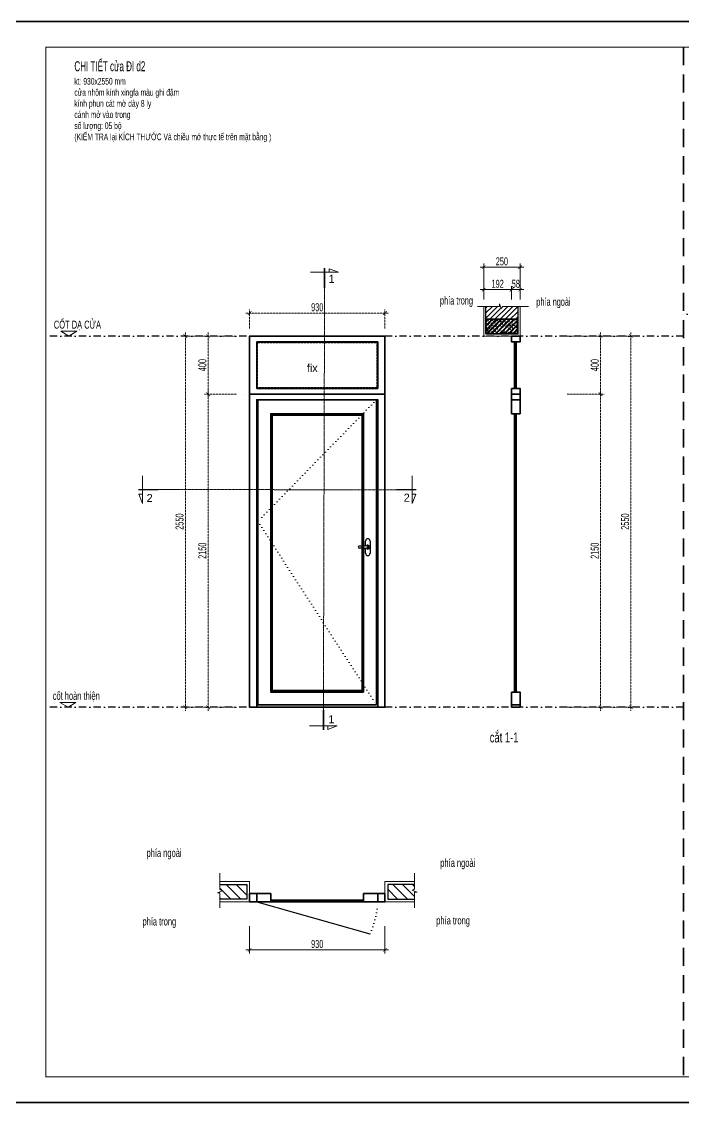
# Model space of a CAD drawing. Header units: inches. Extents: x 274208 to 641690, y -81912 to 129129.
# Drawn here: x 507138 to 511687, y 19702 to 27127 of the extents above; entities that cross this region are included whole.
import ezdxf

# ---------------------------------------------------------------- set-up
doc = ezdxf.new("R2010")
doc.units = ezdxf.units.IN
doc.header["$MEASUREMENT"] = 0
doc.header["$PDMODE"] = 3
for name, pattern in [('ACAD_ISO03W100', [30, 12, -18]), ('DASHDOT', [1, 0.5, -0.25, 0, -0.25]), ('DOT', [0.25, 0, -0.25]), ('HIDDEN', [0.375, 0.25, -0.125])]:
    doc.linetypes.add(name, pattern=pattern)
for name, color, linetype, lineweight in [('01.Cut', 255, 'Continuous', 35), ('03.Manh', 251, 'Continuous', 13), ('04.Khuat', 250, 'HIDDEN', 18), ('05.Text', 253, 'Continuous', 18), ('06.betong', 2, 'Continuous', 35), ('08.Dim', 156, 'Continuous', 15), ('09.Hatch', 250, 'Continuous', 5), ('10.Text', 254, 'Continuous', 18), ('11.Khung bo', 32, 'Continuous', 50), ('12.Khung', 36, 'Continuous', 25), ('CA.cat 30', 30, 'Continuous', 35), ('CA.thay 145', 145, 'Continuous', 18), ('CCA - TUONG', 7, 'Continuous', 35), ('Kinh', 5, 'Continuous', 35), ('nep', 9, 'Continuous', 15), ('wall', 4, 'Continuous', 9)]:
    doc.layers.add(name, color=color, linetype=linetype, lineweight=lineweight)
doc.layers.add('Tpl_Bound', color=1, linetype='Continuous', plot=False)
doc.layers.add('TRUC', color=250, linetype='DASHDOT')
doc.styles.add('TT5_Text Dim', font='hoatbif.shx', dxfattribs={"width": 0.6})
doc.styles.add('VnAvantH', font='')
doc.styles.get('VnAvantH').set_extended_font_data('.VnAvantH')
doc.dimstyles.new('TT5_Dim 1-25', dxfattribs={"dimscale": 25, "dimtxt": 2.2, "dimasz": 1, "dimexe": 1, "dimexo": 0, "dimgap": 0.5, "dimtad": 1, "dimdec": 0, "dimzin": 0, "dimdsep": 46, "dimtxsty": 'TT5_Text Dim', "dimblk": 'ARCHTICK', "dimcen": 0, "dimdle": 1, "dimclrd": 256, "dimclre": 256, "dimclrt": 1, "dimadec": 0, "dimazin": 0, "dimtfac": 0.015, "dimtdec": 0, "dimtix": 1, "dimtmove": 2, "dimatfit": 3, "dimldrblk": 'DOT', "dimfxl": 1, "dimtolj": 1, "dimtzin": 0, "dimlwd": -1, "dimlwe": -1, "dimarcsym": 1})

# ---------------------------------------------------------------- blocks, each defined once
blk = doc.blocks.new('100')
at = {"layer": '11.Khung bo', "const_width": 26.7}
blk.add_lwpolyline([(1860913, -945240), (1860913, -916940), (1896063, -916940), (1896063, -945240)], close=True, dxfattribs=at)
at = {"layer": '12.Khung', "color": 1}
blk.add_lwpolyline([(1901579, -945940), (1901579, -916240), (1859580, -916240), (1859580, -945940)], close=True, dxfattribs=at)
blk = doc.blocks.new('_ARCHTICK')
at = {"color": 0, "linetype": 'ByBlock', "const_width": 0.15}
blk.add_lwpolyline([(-0.5, -0.5), (0.5, 0.5)], dxfattribs=at)
blk = doc.blocks.new('*D917')
at = {"layer": '08.Dim', "transparency": 16777216}
for p, q in [((510289.3, 25285.8), (510531.3, 25285.8)), ((510314.3, 25218.4), (510314.3, 25310.8)), ((510506.3, 25218.4), (510506.3, 25310.8))]:
    blk.add_line(p, q, dxfattribs=at)
at = {"layer": 'Defpoints', "color": 0, "transparency": 16777216}
for p in [(510506.3, 25285.8), (510314.3, 25218.4), (510506.3, 25218.4)]:
    blk.add_point(p, dxfattribs=at)
at = {"layer": '08.Dim', "transparency": 16777216, "xscale": 25, "yscale": 25, "zscale": 25, "rotation": 180}
blk.add_blockref('_ARCHTICK', (510314.3, 25285.8), dxfattribs=at)
at = {"layer": '08.Dim', "transparency": 16777216, "xscale": 25, "yscale": 25, "zscale": 25}
blk.add_blockref('_ARCHTICK', (510506.3, 25285.8), dxfattribs=at)
at = {"layer": '08.Dim', "color": 1, "transparency": 16777216, "insert": (510410.3, 25325.8), "char_height": 55, "attachment_point": 5, "style": 'TT5_Text Dim'}
blk.add_mtext('\\A1;192', dxfattribs=at)
blk = doc.blocks.new('_DOT')
at = {"color": 1, "linetype": 'ByBlock'}
blk.add_line((-0.5, 0), (-1, 0), dxfattribs=at)
at = {"color": 1, "linetype": 'ByBlock', "const_width": 0.5}
blk.add_lwpolyline([(-0.25, 0, 1), (0.25, 0, 1)], format="xyb", close=True, dxfattribs=at)
blk = doc.blocks.new('*D918')
at = {"layer": '08.Dim', "transparency": 16777216}
for p, q in [((510506.3, 25285.8), (510481.3, 25285.8)), ((510506.3, 25218.4), (510506.3, 25310.8)), ((510506.3, 25285.8), (510564.3, 25285.8)), ((510564.3, 25218.4), (510564.3, 25310.8)), ((510564.3, 25285.8), (510589.3, 25285.8))]:
    blk.add_line(p, q, dxfattribs=at)
at = {"layer": 'Defpoints', "color": 0, "transparency": 16777216}
for p in [(510564.3, 25285.8), (510506.3, 25218.4), (510564.3, 25218.4)]:
    blk.add_point(p, dxfattribs=at)
at = {"layer": '08.Dim', "transparency": 16777216, "xscale": 25, "yscale": 25, "zscale": 25}
blk.add_blockref('_ARCHTICK', (510506.3, 25285.8), dxfattribs=at)
at = {"layer": '08.Dim', "transparency": 16777216, "xscale": 25, "yscale": 25, "zscale": 25, "rotation": 180}
blk.add_blockref('_ARCHTICK', (510564.3, 25285.8), dxfattribs=at)
at = {"layer": '08.Dim', "color": 1, "transparency": 16777216, "insert": (510535.3, 25325.8), "char_height": 55, "attachment_point": 5, "style": 'TT5_Text Dim'}
blk.add_mtext('\\A1;58', dxfattribs=at)
blk = doc.blocks.new('*D919')
at = {"layer": '08.Dim', "transparency": 16777216}
for p, q in [((510289.3, 25439.8), (510589.3, 25439.8)), ((510314.3, 25218.4), (510314.3, 25464.8)), ((510564.3, 25218.4), (510564.3, 25464.8))]:
    blk.add_line(p, q, dxfattribs=at)
at = {"layer": 'Defpoints', "color": 0, "transparency": 16777216}
for p in [(510564.3, 25439.8), (510314.3, 25218.4), (510564.3, 25218.4)]:
    blk.add_point(p, dxfattribs=at)
at = {"layer": '08.Dim', "transparency": 16777216, "xscale": 25, "yscale": 25, "zscale": 25, "rotation": 180}
blk.add_blockref('_ARCHTICK', (510314.3, 25439.8), dxfattribs=at)
at = {"layer": '08.Dim', "transparency": 16777216, "xscale": 25, "yscale": 25, "zscale": 25}
blk.add_blockref('_ARCHTICK', (510564.3, 25439.8), dxfattribs=at)
at = {"layer": '08.Dim', "color": 1, "transparency": 16777216, "insert": (510439.3, 25479.8), "char_height": 55, "attachment_point": 5, "style": 'TT5_Text Dim'}
blk.add_mtext('\\A1;250', dxfattribs=at)
blk = doc.blocks.new('vet cat')
at = {"layer": 'CA.cat 30', "const_width": 50}
blk.add_lwpolyline([(-82592, -188552), (-81976, -188552)], dxfattribs=at)
at = {"layer": 'CA.thay 145'}
blk.add_line((-82574, -188411), (-82469, -188411), dxfattribs=at)
blk.add_lwpolyline([(-82469, -188983), (-82469, -188122), (-82574, -188411)], dxfattribs=at)
blk = doc.blocks.new('*D920')
at = {"layer": '08.Dim', "linetype": 'HIDDEN', "transparency": 16777216}
for p, q in [((508618, 24967.3), (508396.2, 24967.3)), ((508421.2, 24992.3), (508421.2, 24542.3)), ((508618, 24567.3), (508396.2, 24567.3))]:
    blk.add_line(p, q, dxfattribs=at)
at = {"layer": 'Defpoints', "color": 0, "linetype": 'HIDDEN', "transparency": 16777216}
for p in [(508618, 24967.3), (508421.2, 24567.3), (508618, 24567.3)]:
    blk.add_point(p, dxfattribs=at)
at = {"layer": '08.Dim', "linetype": 'HIDDEN', "transparency": 16777216, "xscale": 25, "yscale": 25, "zscale": 25}
for p, rotation in [((508421.2, 24967.3), 90), ((508421.2, 24567.3), 270)]:
    blk.add_blockref('_ARCHTICK', p, dxfattribs=dict(at, rotation=rotation))
at = {"layer": '08.Dim', "color": 1, "linetype": 'HIDDEN', "transparency": 16777216, "insert": (508381.2, 24767.3), "char_height": 55, "attachment_point": 5, "rotation": 90, "style": 'TT5_Text Dim'}
blk.add_mtext('\\A1;400', dxfattribs=at)
blk = doc.blocks.new('*D921')
at = {"layer": '08.Dim', "linetype": 'HIDDEN', "transparency": 16777216}
for p, q in [((508421.2, 24592.3), (508421.2, 22392.3)), ((508618, 24567.3), (508396.2, 24567.3)), ((508618, 22417.3), (508396.2, 22417.3))]:
    blk.add_line(p, q, dxfattribs=at)
at = {"layer": 'Defpoints', "color": 0, "linetype": 'HIDDEN', "transparency": 16777216}
for p in [(508618, 24567.3), (508421.2, 22417.3), (508618, 22417.3)]:
    blk.add_point(p, dxfattribs=at)
at = {"layer": '08.Dim', "linetype": 'HIDDEN', "transparency": 16777216, "xscale": 25, "yscale": 25, "zscale": 25}
for p, rotation in [((508421.2, 24567.3), 90), ((508421.2, 22417.3), 270)]:
    blk.add_blockref('_ARCHTICK', p, dxfattribs=dict(at, rotation=rotation))
at = {"layer": '08.Dim', "color": 1, "linetype": 'HIDDEN', "transparency": 16777216, "insert": (508381.2, 23492.3), "char_height": 55, "attachment_point": 5, "rotation": 90, "style": 'TT5_Text Dim'}
blk.add_mtext('\\A1;2150', dxfattribs=at)
blk = doc.blocks.new('*D922')
at = {"layer": '08.Dim', "linetype": 'HIDDEN', "transparency": 16777216}
for p, q in [((508618, 24967.3), (508239.2, 24967.3)), ((508264.2, 24992.3), (508264.2, 22392.3)), ((508618, 22417.3), (508239.2, 22417.3))]:
    blk.add_line(p, q, dxfattribs=at)
at = {"layer": 'Defpoints', "color": 0, "linetype": 'HIDDEN', "transparency": 16777216}
for p in [(508618, 24967.3), (508264.2, 22417.3), (508618, 22417.3)]:
    blk.add_point(p, dxfattribs=at)
at = {"layer": '08.Dim', "linetype": 'HIDDEN', "transparency": 16777216, "xscale": 25, "yscale": 25, "zscale": 25}
for p, rotation in [((508264.2, 24967.3), 90), ((508264.2, 22417.3), 270)]:
    blk.add_blockref('_ARCHTICK', p, dxfattribs=dict(at, rotation=rotation))
at = {"layer": '08.Dim', "color": 1, "linetype": 'HIDDEN', "transparency": 16777216, "insert": (508224.2, 23692.3), "char_height": 55, "attachment_point": 5, "rotation": 90, "style": 'TT5_Text Dim'}
blk.add_mtext('\\A1;2550', dxfattribs=at)
blk = doc.blocks.new('*D923')
at = {"layer": '08.Dim', "linetype": 'HIDDEN', "transparency": 16777216}
for p, q in [((510887.3, 24967.3), (511142.9, 24967.3)), ((511117.9, 24992.3), (511117.9, 24542.2)), ((510887.3, 24567.2), (511142.9, 24567.2))]:
    blk.add_line(p, q, dxfattribs=at)
at = {"layer": 'Defpoints', "color": 0, "linetype": 'HIDDEN', "transparency": 16777216}
for p in [(510887.3, 24967.3), (510887.3, 24567.2), (511117.9, 24567.2)]:
    blk.add_point(p, dxfattribs=at)
at = {"layer": '08.Dim', "linetype": 'HIDDEN', "transparency": 16777216, "xscale": 25, "yscale": 25, "zscale": 25}
for p, rotation in [((511117.9, 24967.3), 90), ((511117.9, 24567.2), 270)]:
    blk.add_blockref('_ARCHTICK', p, dxfattribs=dict(at, rotation=rotation))
at = {"layer": '08.Dim', "color": 1, "linetype": 'HIDDEN', "transparency": 16777216, "insert": (511077.9, 24767.3), "char_height": 55, "attachment_point": 5, "rotation": 90, "style": 'TT5_Text Dim'}
blk.add_mtext('\\A1;400', dxfattribs=at)
blk = doc.blocks.new('*D924')
at = {"layer": '08.Dim', "linetype": 'HIDDEN', "transparency": 16777216}
for p, q in [((511117.9, 24592.2), (511117.9, 22392.3)), ((510887.3, 24567.2), (511142.9, 24567.2)), ((510887.3, 22417.3), (511142.9, 22417.3))]:
    blk.add_line(p, q, dxfattribs=at)
at = {"layer": 'Defpoints', "color": 0, "linetype": 'HIDDEN', "transparency": 16777216}
for p in [(510887.3, 24567.2), (510887.3, 22417.3), (511117.9, 22417.3)]:
    blk.add_point(p, dxfattribs=at)
at = {"layer": '08.Dim', "linetype": 'HIDDEN', "transparency": 16777216, "xscale": 25, "yscale": 25, "zscale": 25}
for p, rotation in [((511117.9, 24567.2), 90), ((511117.9, 22417.3), 270)]:
    blk.add_blockref('_ARCHTICK', p, dxfattribs=dict(at, rotation=rotation))
at = {"layer": '08.Dim', "color": 1, "linetype": 'HIDDEN', "transparency": 16777216, "insert": (511077.9, 23492.3), "char_height": 55, "attachment_point": 5, "rotation": 90, "style": 'TT5_Text Dim'}
blk.add_mtext('\\A1;2150', dxfattribs=at)
blk = doc.blocks.new('*D925')
at = {"layer": '08.Dim', "linetype": 'HIDDEN', "transparency": 16777216}
for p, q in [((510887.3, 24967.3), (511351.3, 24967.3)), ((511326.3, 24992.3), (511326.3, 22392.3)), ((510887.3, 22417.3), (511351.3, 22417.3))]:
    blk.add_line(p, q, dxfattribs=at)
at = {"layer": 'Defpoints', "color": 0, "linetype": 'HIDDEN', "transparency": 16777216}
for p in [(510887.3, 24967.3), (510887.3, 22417.3), (511326.3, 22417.3)]:
    blk.add_point(p, dxfattribs=at)
at = {"layer": '08.Dim', "linetype": 'HIDDEN', "transparency": 16777216, "xscale": 25, "yscale": 25, "zscale": 25}
for p, rotation in [((511326.3, 24967.3), 90), ((511326.3, 22417.3), 270)]:
    blk.add_blockref('_ARCHTICK', p, dxfattribs=dict(at, rotation=rotation))
at = {"layer": '08.Dim', "color": 1, "linetype": 'HIDDEN', "transparency": 16777216, "insert": (511286.3, 23692.3), "char_height": 55, "attachment_point": 5, "rotation": 90, "style": 'TT5_Text Dim'}
blk.add_mtext('\\A1;2550', dxfattribs=at)
blk = doc.blocks.new('*D926')
at = {"layer": '08.Dim', "linetype": 'HIDDEN', "transparency": 16777216}
for p, q in [((508680.3, 25124.6), (509660.3, 25124.6)), ((508705.3, 25018.6), (508705.3, 25149.6)), ((509635.3, 25018.6), (509635.3, 25149.6))]:
    blk.add_line(p, q, dxfattribs=at)
at = {"layer": 'Defpoints', "color": 0, "linetype": 'HIDDEN', "transparency": 16777216}
for p in [(509635.3, 25124.6), (508705.3, 25018.6), (509635.3, 25018.6)]:
    blk.add_point(p, dxfattribs=at)
at = {"layer": '08.Dim', "linetype": 'HIDDEN', "transparency": 16777216, "xscale": 25, "yscale": 25, "zscale": 25, "rotation": 180}
blk.add_blockref('_ARCHTICK', (508705.3, 25124.6), dxfattribs=at)
at = {"layer": '08.Dim', "linetype": 'HIDDEN', "transparency": 16777216, "xscale": 25, "yscale": 25, "zscale": 25}
blk.add_blockref('_ARCHTICK', (509635.3, 25124.6), dxfattribs=at)
at = {"layer": '08.Dim', "color": 1, "linetype": 'HIDDEN', "transparency": 16777216, "insert": (509170.3, 25164.6), "char_height": 55, "attachment_point": 5, "style": 'TT5_Text Dim'}
blk.add_mtext('\\A1;930', dxfattribs=at)
blk = doc.blocks.new('*D927')
at = {"layer": '08.Dim', "transparency": 16777216}
for p, q in [((508705.3, 20912.9), (508705.3, 20725.4)), ((509635.3, 20912.9), (509635.3, 20725.4)), ((509660.3, 20750.4), (508680.3, 20750.4))]:
    blk.add_line(p, q, dxfattribs=at)
at = {"layer": 'Defpoints', "color": 0, "transparency": 16777216}
for p in [(508705.3, 20912.9), (509635.3, 20912.9), (508705.3, 20750.4)]:
    blk.add_point(p, dxfattribs=at)
at = {"layer": '08.Dim', "transparency": 16777216, "xscale": 25, "yscale": 25, "zscale": 25, "rotation": 180}
blk.add_blockref('_ARCHTICK', (508705.3, 20750.4), dxfattribs=at)
at = {"layer": '08.Dim', "transparency": 16777216, "xscale": 25, "yscale": 25, "zscale": 25}
blk.add_blockref('_ARCHTICK', (509635.3, 20750.4), dxfattribs=at)
at = {"layer": '08.Dim', "color": 1, "transparency": 16777216, "insert": (509170.3, 20790.4), "char_height": 55, "attachment_point": 5, "style": 'TT5_Text Dim'}
blk.add_mtext('\\A1;930', dxfattribs=at)

msp = doc.modelspace()

# ---------------------------------------------------------------- hatches: boundary and pattern name
at = {"layer": '09.Hatch', "ltscale": 0.5}
h = msp.add_hatch(dxfattribs=at)
h.set_pattern_fill('ANSI31', color=256, scale=200, angle=90, style=0)
h.set_pattern_definition([(225, (511129.002, 30734.427), (-17.67767, 17.67767), [])])
h.paths.add_polyline_path([(510329.3, 25082.3), (510329.3, 25171.1), (510422.8, 25171.1), (510422.8, 25189), (510435.2, 25156.7), (510447, 25171.1), (510549.3, 25171.1), (510549.3, 25082.3)])
at = {"layer": '09.Hatch'}
h = msp.add_hatch(dxfattribs=at)
h.set_pattern_fill('BTONG1', color=256, scale=5, double=1, pattern_type=2)
h.set_pattern_definition([(50, (299705.587, 139302.37), (35.863009, -3.1376067), [3.75, -41.25]), (355, (299705.587, 139302.37), (-6.9375667, 37.6096067), [3, -33]), (100.4514, (299708.576, 139302.11), (28.925469, 34.471977), [3.1870095, -35.0571056]), (46.1842, (299705.587, 139312.37), (53.3620524, -8.275951), [5.625, -61.875]), (96.6356, (299710.034, 139311.68), (46.733135, 48.705894), [4.780514, -52.58565]), (351.1842, (299705.59, 139312.37), (46.733097, 48.70593), [4.5, -49.5]), (21, (299710.587, 139309.87), (29.8453526, -20.1309445), [3.75, -41.25]), (326, (299710.587, 139309.87), (12.1657666, 36.257502), [3, -33]), (71.4514, (299713.074, 139308.193), (42.0111314, 16.126525), [3.1870095, -35.0571056]), (37.5, (299705.587, 139302.37), (0.6079928, 16.6446927), [0, -32.6, 0, -33.5, 0, -33.125]), (7.5, (299705.587, 139302.37), (13.1534769, 19.7205856), [0, -19.1, 0, -31.85, 0, -12.625]), (327.5, (299694.437, 139302.37), (26.6911218, -1.1277436), [0, -12.5, 0, -39, 0, -51.75]), (317.5, (299689.437, 139302.37), (29.1593085, 5.0052491), [0, -16.25, 0, -25.9, 0, -36.75]), (45, (299705.587, 139302.37), (-15.0260191, 15.0260191), []), (45, (299705.587, 139308.495), (-15.0260191, 15.0260191), [])])
h.paths.add_polyline_path([(510329.3, 24982.3), (510549.3, 24982.3), (510549.3, 25082.3), (510329.3, 25082.3)])
h = msp.add_hatch(dxfattribs=at)
h.set_pattern_fill('ANSI31,_O', color=256, scale=15)
h.set_pattern_definition([(135, (509856.95, 21099.158), (33.676, 33.676), [])])
h.paths.add_polyline_path([(509655.3, 21199.2), (509839.1, 21199.2), (509839.1, 21170.1), (509824.7, 21158.3), (509839.1, 21152.8), (509839.1, 21099.2), (509655.3, 21099.2)])
h.paths.add_polyline_path([(508685.3, 21199.2), (508685.3, 21099.2), (508501.5, 21099.2), (508501.5, 21149.7), (508515.9, 21155.2), (508501.5, 21167.1), (508501.5, 21199.2)])

# ---------------------------------------------------------------- linework, layer by layer
msp.add_line((508754.8, 21079.2), (509532.7, 20861.1))
at = {"layer": '01.Cut', "ltscale": 0.5}
for p, q in [((508705.3, 24567.3), (508705.3, 22417.3)), ((508762.3, 24529.2), (508762.3, 22432.8)), ((509577.8, 24529.1), (509577.8, 22432.7)), ((509586.3, 24529.1), (509586.3, 22417.2)), ((509577.8, 22432.7), (508762.3, 22432.8))]:
    msp.add_line(p, q, dxfattribs=at)
at = {"layer": '01.Cut', "color": 0, "lineweight": 30}
for p, q in [((509492.7, 23523.7), (509458.1, 23523.7)), ((509492.7, 23509.8), (509458.1, 23509.8)), ((509498.5, 23526.5), (509493.6, 23523.9)), ((509498.5, 23507.1), (509493.6, 23509.6)), ((509518.2, 23526.7), (509499.4, 23526.7)), ((509518.2, 23506.8), (509499.4, 23506.8))]:
    msp.add_line(p, q, dxfattribs=at)
at = {"layer": '01.Cut'}
for points in [[(508705.3, 24567.3), (509635.3, 24567.2), (509635.3, 24967.2), (508705.3, 24967.3)], [(510506.3, 24967.2), (510564.3, 24967.2), (510564.3, 24927.3), (510506.3, 24927.3)], [(510506.3, 24607.3), (510564.3, 24607.3), (510564.3, 24567.2), (510506.3, 24567.2)], [(508705.3, 24567.3), (508705.3, 24567.3), (508705.3, 22417.3), (508705.3, 22417.3)], [(510506.3, 24567.2), (510564.3, 24567.2), (510564.3, 24529.2), (510506.3, 24529.2)], [(510506.3, 24529.2), (510564.3, 24529.2), (510564.3, 24433.2), (510506.3, 24433.2)], [(510506.3, 22521.2), (510564.3, 22521.2), (510564.3, 22432.7), (510506.3, 22432.7)], [(510506.3, 22432.7), (510564.3, 22432.7), (510564.3, 22417.2), (510506.3, 22417.2)], [(508705.3, 21137.2), (508754.3, 21137.2), (508754.3, 21079.2), (508705.3, 21079.2)], [(508754.3, 21137.2), (508851.3, 21137.2), (508851.3, 21079.2), (508754.3, 21079.2)], [(509586.3, 21137.2), (509489.3, 21137.2), (509489.3, 21079.2), (509586.3, 21079.2)], [(509635.3, 21137.2), (509586.3, 21137.2), (509586.3, 21079.2), (509635.3, 21079.2)]]:
    msp.add_lwpolyline(points, close=True, dxfattribs=at)
msp.add_lwpolyline([(509585.8, 24927.3), (508754.3, 24927.3), (508754.3, 24607.3), (509585.8, 24607.3), (509585.8, 24927.3)], dxfattribs=at)
at = {"layer": '01.Cut', "ltscale": 0.5}
for points in [[(508705.3, 22417.3), (509635.3, 22417.2), (509635.3, 24567.2), (508705.3, 24567.3)], [(509489.3, 22521.2), (508851.3, 22521.3), (508851.3, 24433.2), (509489.3, 24433.1)]]:
    msp.add_lwpolyline(points, close=True, dxfattribs=at)
for points in [[(508762.3, 24529.2), (508754.3, 24529.2), (508754.3, 22417.3)], [(509577.8, 22432.7), (509577.8, 24529.1), (508762.3, 24529.2), (508762.3, 22432.8)], [(509577.8, 24529.1), (509585.8, 24529.1)]]:
    msp.add_lwpolyline(points, dxfattribs=at)
at = {"layer": '01.Cut', "color": 0, "lineweight": 30}
for points in [[(509502.8, 23526.7), (509502.8, 23558.8)], [(509533.6, 23558.8), (509533.6, 23474.7)], [(509502.8, 23474.7), (509502.8, 23506.8)]]:
    msp.add_lwpolyline(points, dxfattribs=at)
msp.add_circle((509518.2, 23516.8), 2.8, dxfattribs=at)
for centre, radius, start, end in [((509518.2, 23558.8), 15.4, 0, 180), ((509458.1, 23516.8), 6.96, 90, 270), ((509492.7, 23525.7), 1.92, 270, 297.19267), ((509492.7, 23507.9), 1.92, 62.80733, 90), ((509499.4, 23508.8), 1.92, 242.80733, 270), ((509518.2, 23474.7), 15.4, 180, 0), ((509518.2, 23516.8), 13.3, 228.25899, 131.74101), ((509518.2, 23516.8), 9.92, 270, 90)]:
    msp.add_arc(centre, radius, start, end, dxfattribs=at)
at = {"layer": '03.Manh'}
for points in [[(508665.3, 24567.2), (508665.3, 24567.3)], [(508705.3, 24567.2), (508705.3, 24567.3)], [(509635.3, 24567.2), (509635.3, 24567.3)], [(509675.3, 24567.2), (509675.3, 24567.3)]]:
    msp.add_lwpolyline(points, dxfattribs=at)
at = {"layer": '04.Khuat', "linetype": 'DOT', "ltscale": 100}
for points in [[(509577.8, 24529.1), (508762.3, 23693.5), (509577.8, 22432.7)], [(509585.8, 24529.1), (509577.8, 23693.4), (509585.8, 22432.7)]]:
    msp.add_lwpolyline(points, dxfattribs=at)
msp.add_arc((509006, 21105), 580.4, 335.1485, 357.44689, dxfattribs=at)
at = {"layer": '05.Text'}
for points in [[(507463.4, 24967.3), (507517.2, 24999.8), (507407.1, 24999.8)], [(507458.2, 22417.3), (507512, 22449.8), (507401.9, 22449.8)]]:
    msp.add_lwpolyline(points, close=True, dxfattribs=at)
at = {"layer": '06.betong'}
msp.add_lwpolyline([(510329.3, 24982.3), (510549.3, 24982.3), (510549.3, 25082.3), (510329.3, 25082.3)], close=True, dxfattribs=at)
at = {"layer": '08.Dim', "linetype": 'HIDDEN'}
for points in [[(509582.8, 24924.3), (508757.3, 24924.3), (508757.3, 24610.3), (509582.8, 24610.3)], [(509579.8, 24921.3), (508760.3, 24921.3), (508760.3, 24613.3), (509579.8, 24613.3)]]:
    msp.add_lwpolyline(points, close=True, dxfattribs=at)
at = {"layer": '08.Dim'}
for points in [[(509481.3, 22529.2), (508859.3, 22529.3), (508859.3, 24425.2), (509481.3, 24425.1)], [(509477.3, 22533.2), (508863.3, 22533.3), (508863.3, 24421.2), (509477.3, 24421.1)]]:
    msp.add_lwpolyline(points, close=True, dxfattribs=at)
at = {"layer": 'CA.thay 145', "color": 1, "linetype": 'ACAD_ISO03W100', "ltscale": 0.005}
for p, q in [((509212.7, 22389.9), (509220.7, 25306)), ((508077.8, 23911.8), (509714.3, 23911.7))]:
    msp.add_line(p, q, dxfattribs=at)
at = {"layer": 'CCA - TUONG', "color": 6, "linetype": 'HIDDEN', "ltscale": 500}
msp.add_lwpolyline([(511686.8, 26952.3), (511686.8, 19877.4)], dxfattribs=at)
at = {"layer": 'Kinh', "ltscale": 0.5}
for p, q in [((510526.3, 24607.3), (510526.3, 24927.3)), ((510538.3, 24607.3), (510538.3, 24927.3)), ((510526.3, 22521.2), (510526.3, 24433.2)), ((510538.3, 22521.3), (510538.3, 24433.2)), ((508851.3, 21091.2), (509489.3, 21091.2)), ((508851.3, 21079.2), (509489.3, 21079.2))]:
    msp.add_line(p, q, dxfattribs=at)
at = {"layer": 'nep', "ltscale": 0.5}
for points in [[(510272.9, 25171.1), (510422.8, 25171.1), (510422.8, 25189), (510435.2, 25156.7), (510447, 25171.1), (510621.2, 25171.1)], [(508501.5, 21037.8), (508501.5, 21142.9), (508483.7, 21142.9), (508515.9, 21155.2), (508501.5, 21167.1), (508501.5, 21276)], [(509839.1, 21037.8), (509839.1, 21145.9), (509857, 21145.9), (509824.7, 21158.3), (509839.1, 21170.1), (509839.1, 21276)]]:
    msp.add_lwpolyline(points, dxfattribs=at)
at = {"layer": 'nep'}
for points in [[(510314.3, 25171.1), (510314.3, 24967.3), (510564.3, 24967.3), (510564.3, 25171.1)], [(508501.5, 21079.2), (508705.3, 21079.2), (508705.3, 21219.2), (508501.5, 21219.2)], [(509839.1, 21079.2), (509635.3, 21079.2), (509635.3, 21219.2), (509839.1, 21219.2)]]:
    msp.add_lwpolyline(points, dxfattribs=at)
at = {"layer": 'Tpl_Bound', "color": 1}
msp.add_lwpolyline([(506971.8, 19702.4), (506971.8, 27127.3), (517471.7, 27127.3), (517471.7, 19702.4)], close=True, dxfattribs=at)
at = {"layer": 'TRUC', "ltscale": 100}
for p, q in [((516092.6, 25117.3), (511686.8, 25117.3)), ((511686.8, 24967.3), (507305.2, 24967.3)), ((511686.8, 22417.3), (507305.2, 22417.3))]:
    msp.add_line(p, q, dxfattribs=at)
at = {"layer": 'wall', "color": 0, "lineweight": 30}
for points in [[(510549.3, 25171.1), (510549.3, 25082.3), (510329.3, 25082.3), (510329.3, 25171.1)], [(508501.5, 21199.2), (508685.3, 21199.2), (508685.3, 21099.2), (508501.5, 21099.2)], [(509839.1, 21199.2), (509655.3, 21199.2), (509655.3, 21099.2), (509839.1, 21099.2)]]:
    msp.add_lwpolyline(points, dxfattribs=at)

# ---------------------------------------------------------------- block references
at = {"layer": '05.Text', "xscale": 0.25, "yscale": 0.25, "zscale": 0.25}
msp.add_blockref('100', (42076.9, 256187.3), dxfattribs=at)
at = {"layer": 'CA.cat 30'}
for p, xscale, yscale, zscale, rotation in [((551121.2, 7080.2), 0.2222222220152616, 0.2222222220152616, 0.2222222220152616, 270), ((526294.8, -17988.7), -0.2222222220152616, 0.2222222222480923, 0.2222222221704821, 180), ((491497.3, -17988.8), 0.2222222220152616, 0.2222222220152616, 0.2222222220152616, 180), ((551113.2, 40615), -0.2222222220152616, 0.2222222222480923, 0.2222222221704821, 270)]:
    msp.add_blockref('vet cat', p, dxfattribs=dict(at, xscale=xscale, yscale=yscale, zscale=zscale, rotation=rotation))

# ---------------------------------------------------------------- texts
at = {"layer": '10.Text', "style": 'VnAvantH'}
for s, rotation, p in [('1', 0, (509248.8, 25332.6)), ('2', 360, (507997.7, 23826.8)), ('2', 0, (509765, 23828.7)), ('1', 0, (509247.3, 22306.4))]:
    msp.add_text(s, height=55.6, rotation=rotation, dxfattribs=at).set_placement(p)
at = {"layer": '10.Text', "style": 'TT5_Text Dim', "width": 0.7}
for s, height, p in [('CèT D¹ CöA', 55, (507360, 25017.9)), ('cèt hoµn thiÖn', 55, (507352.3, 22467.9)), ('c¾t 1-1', 68.75, (510356.2, 22175.4)), ('phÝa ngoµi', 55, (507997.3, 21388.7)), ('phÝa ngoµi', 55, (510016, 21320.4)), ('phÝa trong', 55, (507969.2, 20917.7)), ('phÝa trong', 55, (509988, 20924.8))]:
    msp.add_text(s, height=height, dxfattribs=at).set_placement(p)
at = {"layer": '10.Text', "style": 'TT5_Text Dim'}
msp.add_text('fix', height=55, dxfattribs=at).set_placement((509099.4, 24720.3))
at = {"layer": '10.Text', "insert": (507501.2, 26855.1), "char_height": 68.75, "width": 1801.007, "attachment_point": 1, "style": 'TT5_Text Dim'}
msp.add_mtext('\\pxi-3,l3,t3;CHI TIÕT cöa §I d2\\P{\\H0.6667x;kt: 930x2550 mm\\Pcöa nh«m kÝnh xingfa mµu ghi ®Ëm\\PkÝnh phun c¸t mê dµy 8 ly \\Pc¸nh më vµo trong\\Psè l\xadîng: 05 bé\\P(KIÓM TRA l¹i KÝCH TH¦íC Vµ chiÒu më thùc tÕ trªn mÆt b»ng )}', dxfattribs=at)
at = {"layer": '10.Text', "char_height": 55, "attachment_point": 6, "style": 'TT5_Text Dim'}
for s, insert in [('phÝa trong', (510240.8, 25202.8)), ('phÝa ngoµi', (510911.4, 25194.5))]:
    msp.add_mtext(s, dxfattribs=dict(at, insert=insert))

# ---------------------------------------------------------------- dimensions: what is measured, and where the dimension line sits
at = {"layer": '08.Dim'}
for base, p1, p2, picture, middle in [((510564.3, 25439.8), (510314.3, 25218.4), (510564.3, 25218.4), '*D919', (510439.3, 25479.8)), ((510506.3, 25285.8), (510314.3, 25218.4), (510506.3, 25218.4), '*D917', (510410.3, 25325.8)), ((510564.3, 25285.8), (510506.3, 25218.4), (510564.3, 25218.4), '*D918', (510535.3, 25325.8))]:
    dim = msp.add_linear_dim(base=base, p1=p1, p2=p2, dimstyle='TT5_Dim 1-25', dxfattribs=at)
    dim.commit()
    dim.dimension.update_dxf_attribs({"geometry": picture, "text_midpoint": middle})
at = {"layer": '08.Dim', "linetype": 'HIDDEN'}
dim = msp.add_linear_dim(base=(509635.3, 25124.6), p1=(508705.3, 25018.6), p2=(509635.3, 25018.6), dimstyle='TT5_Dim 1-25', dxfattribs=at)
dim.commit()
dim.dimension.update_dxf_attribs({"geometry": '*D926', "text_midpoint": (509170.3, 25164.6)})
for base, p1, p2, picture, middle in [((508264.2, 22417.3), (508618, 24967.3), (508618, 22417.3), '*D922', (508224.2, 23692.3)), ((508421.2, 24567.3), (508618, 24967.3), (508618, 24567.3), '*D920', (508381.2, 24767.3)), ((511117.9, 24567.2), (510887.3, 24967.3), (510887.3, 24567.2), '*D923', (511077.9, 24767.3)), ((511326.3, 22417.3), (510887.3, 24967.3), (510887.3, 22417.3), '*D925', (511286.3, 23692.3)), ((508421.2, 22417.3), (508618, 24567.3), (508618, 22417.3), '*D921', (508381.2, 23492.3)), ((511117.9, 22417.3), (510887.3, 24567.2), (510887.3, 22417.3), '*D924', (511077.9, 23492.3))]:
    dim = msp.add_linear_dim(base=base, p1=p1, p2=p2, angle=90, dimstyle='TT5_Dim 1-25', dxfattribs=at)
    dim.commit()
    dim.dimension.update_dxf_attribs({"geometry": picture, "text_midpoint": middle})
at = {"layer": '08.Dim'}
dim = msp.add_linear_dim(base=(508705.3, 20750.4), p1=(509635.3, 20912.9), p2=(508705.3, 20912.9), angle=180, dimstyle='TT5_Dim 1-25', dxfattribs=at)
dim.commit()
dim.dimension.update_dxf_attribs({"geometry": '*D927', "text_midpoint": (509170.3, 20790.4)})

doc.saveas('drawing.dxf')
